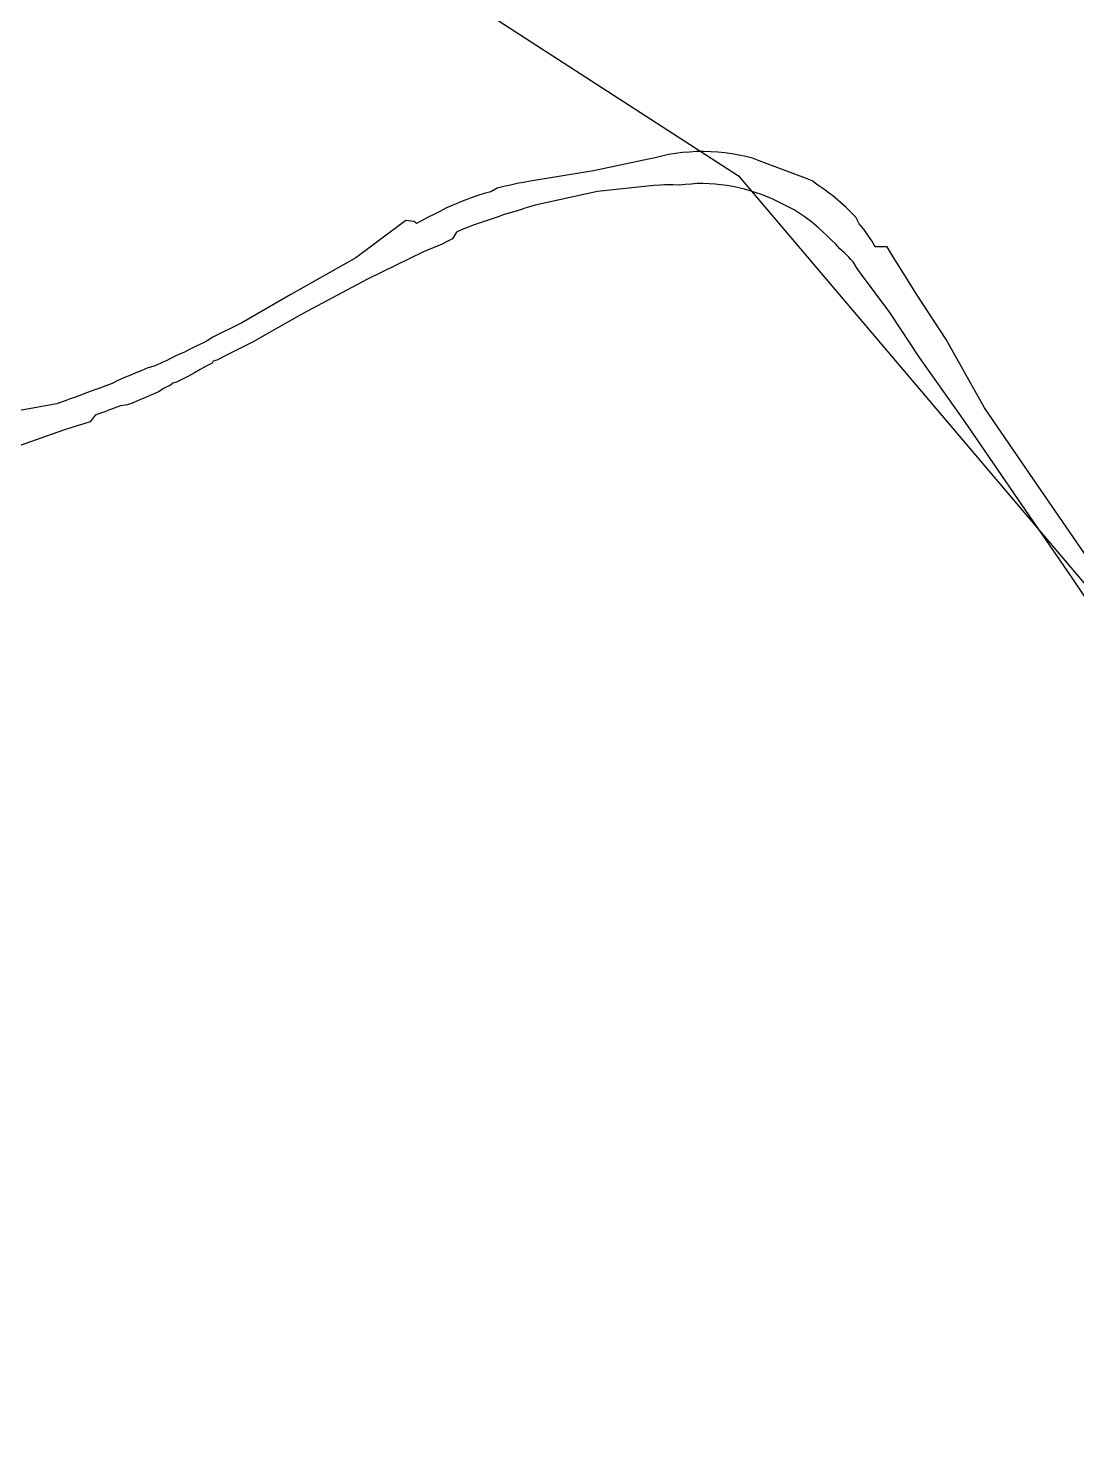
# Model space of a CAD drawing. Extents: x 543427 to 1094619, y 1843191 to 3687312.
# Drawn here: x 1092298.2 to 1092613.9, y 3684931.3 to 3685353.9 of the extents above; entities that cross this region are included whole.
import ezdxf

# ---------------------------------------------------------------- set-up
doc = ezdxf.new("R2010")
doc.units = 0
for name, color, linetype in [('GPMB', 7, 'Continuous'), ('SanNen', 7, 'Continuous'), ('Tuyen 6 Duongbao 3D', 7, 'Continuous')]:
    doc.layers.add(name, color=color, linetype=linetype)

# ---------------------------------------------------------------- blocks, each defined once
blk = doc.blocks.new('1')
at = {"layer": 'GPMB'}
for p, q in [((5468.7745, 18423.6647), (5468.7533, 18423.6626)), ((5468.7745, 18423.6647), (5468.7533, 18423.6626)), ((5468.7958, 18423.6646), (5468.7745, 18423.6647)), ((5468.7958, 18423.6646), (5468.7745, 18423.6647)), ((5468.817, 18423.6639), (5468.7958, 18423.6646)), ((5468.817, 18423.6639), (5468.7958, 18423.6646)), ((5468.6302, 18423.6411), (5468.464, 18423.6062)), ((5468.6302, 18423.6411), (5468.464, 18423.6062)), ((5468.6496, 18423.646), (5468.6302, 18423.6411)), ((5468.6496, 18423.646), (5468.6302, 18423.6411)), ((5468.6615, 18423.649), (5468.6496, 18423.646)), ((5468.6615, 18423.649), (5468.6496, 18423.646)), ((5468.6695, 18423.6509), (5468.6615, 18423.649)), ((5468.6695, 18423.6509), (5468.6615, 18423.649)), ((5468.6902, 18423.6553), (5468.6695, 18423.6509)), ((5468.6902, 18423.6553), (5468.6695, 18423.6509)), ((5468.7111, 18423.6591), (5468.6902, 18423.6553)), ((5468.7111, 18423.6591), (5468.6902, 18423.6553)), ((5468.7322, 18423.6613), (5468.7111, 18423.6591)), ((5468.7322, 18423.6613), (5468.7111, 18423.6591)), ((5468.7533, 18423.6626), (5468.7322, 18423.6613)), ((5468.7533, 18423.6626), (5468.7322, 18423.6613)), ((5468.8382, 18423.6624), (5468.817, 18423.6639)), ((5468.8382, 18423.6624), (5468.817, 18423.6639)), ((5468.8594, 18423.6603), (5468.8382, 18423.6624)), ((5468.8594, 18423.6603), (5468.8382, 18423.6624)), ((5468.8805, 18423.6574), (5468.8594, 18423.6603)), ((5468.8805, 18423.6574), (5468.8594, 18423.6603)), ((5468.8869, 18423.6564), (5468.8805, 18423.6574)), ((5468.8869, 18423.6564), (5468.8805, 18423.6574)), ((5468.9014, 18423.6538), (5468.8869, 18423.6564)), ((5468.9014, 18423.6538), (5468.8869, 18423.6564)), ((5468.9223, 18423.6496), (5468.9014, 18423.6538)), ((5468.9223, 18423.6496), (5468.9014, 18423.6538)), ((5468.9429, 18423.6446), (5468.9223, 18423.6496)), ((5468.9429, 18423.6446), (5468.9223, 18423.6496)), ((5468.9626, 18423.6362), (5468.9429, 18423.6446)), ((5468.9626, 18423.6362), (5468.9429, 18423.6446)), ((5469.1022, 18423.5846), (5468.9626, 18423.6362)), ((5469.1022, 18423.5846), (5468.9626, 18423.6362)), ((5468.464, 18423.6062), (5468.2741, 18423.5757)), ((5468.464, 18423.6062), (5468.2741, 18423.5757)), ((5469.122, 18423.5759), (5469.1022, 18423.5846)), ((5469.122, 18423.5759), (5469.1022, 18423.5846)), ((5468.1356, 18423.5378), (5468.1158, 18423.5318)), ((5468.1356, 18423.5378), (5468.1158, 18423.5318)), ((5468.1554, 18423.5437), (5468.1356, 18423.5378)), ((5468.1554, 18423.5437), (5468.1356, 18423.5378)), ((5468.174, 18423.5538), (5468.1554, 18423.5437)), ((5468.174, 18423.5538), (5468.1554, 18423.5437)), ((5468.1941, 18423.5589), (5468.174, 18423.5538)), ((5468.1941, 18423.5589), (5468.174, 18423.5538)), ((5468.2143, 18423.5636), (5468.1941, 18423.5589)), ((5468.2143, 18423.5636), (5468.1941, 18423.5589)), ((5468.2346, 18423.5679), (5468.2143, 18423.5636)), ((5468.2346, 18423.5679), (5468.2143, 18423.5636)), ((5468.2397, 18423.5689), (5468.2346, 18423.5679)), ((5468.2397, 18423.5689), (5468.2346, 18423.5679)), ((5468.2544, 18423.5718), (5468.2397, 18423.5689)), ((5468.2544, 18423.5718), (5468.2397, 18423.5689)), ((5468.2741, 18423.5757), (5468.2544, 18423.5718)), ((5468.2741, 18423.5757), (5468.2544, 18423.5718)), ((5468.4762, 18423.5443), (5468.2883, 18423.5034)), ((5468.4762, 18423.5443), (5468.2883, 18423.5034)), ((5468.4762, 18423.5443), (5468.2883, 18423.5034)), ((5468.6456, 18423.5626), (5468.4762, 18423.5443)), ((5468.6456, 18423.5626), (5468.4762, 18423.5443)), ((5468.6456, 18423.5626), (5468.4762, 18423.5443)), ((5468.6658, 18423.5635), (5468.6456, 18423.5626)), ((5468.6658, 18423.5635), (5468.6456, 18423.5626)), ((5468.6658, 18423.5635), (5468.6456, 18423.5626)), ((5468.6782, 18423.5641), (5468.6658, 18423.5635)), ((5468.6782, 18423.5641), (5468.6658, 18423.5635)), ((5468.6782, 18423.5641), (5468.6658, 18423.5635)), ((5468.6854, 18423.5642), (5468.6782, 18423.5641)), ((5468.6854, 18423.5642), (5468.6782, 18423.5641)), ((5468.6854, 18423.5642), (5468.6782, 18423.5641)), ((5468.7038, 18423.5643), (5468.6854, 18423.5642)), ((5468.7038, 18423.5643), (5468.6854, 18423.5642)), ((5468.7038, 18423.5643), (5468.6854, 18423.5642)), ((5468.7221, 18423.5636), (5468.7038, 18423.5643)), ((5468.7221, 18423.5636), (5468.7038, 18423.5643)), ((5468.7221, 18423.5636), (5468.7038, 18423.5643)), ((5468.74, 18423.5651), (5468.7221, 18423.5636)), ((5468.74, 18423.5651), (5468.7221, 18423.5636)), ((5468.74, 18423.5651), (5468.7221, 18423.5636)), ((5468.758, 18423.5662), (5468.74, 18423.5651)), ((5468.758, 18423.5662), (5468.74, 18423.5651)), ((5468.758, 18423.5662), (5468.74, 18423.5651)), ((5468.7759, 18423.5685), (5468.758, 18423.5662)), ((5468.7759, 18423.5685), (5468.758, 18423.5662)), ((5468.7759, 18423.5685), (5468.758, 18423.5662)), ((5468.794, 18423.5684), (5468.7759, 18423.5685)), ((5468.794, 18423.5684), (5468.7759, 18423.5685)), ((5468.794, 18423.5684), (5468.7759, 18423.5685)), ((5468.812, 18423.5678), (5468.794, 18423.5684)), ((5468.812, 18423.5678), (5468.794, 18423.5684)), ((5468.812, 18423.5678), (5468.794, 18423.5684)), ((5468.8301, 18423.5666), (5468.812, 18423.5678)), ((5468.8301, 18423.5666), (5468.812, 18423.5678)), ((5468.8301, 18423.5666), (5468.812, 18423.5678)), ((5468.848, 18423.5647), (5468.8301, 18423.5666)), ((5468.848, 18423.5647), (5468.8301, 18423.5666)), ((5468.848, 18423.5647), (5468.8301, 18423.5666)), ((5468.8659, 18423.5623), (5468.848, 18423.5647)), ((5468.8659, 18423.5623), (5468.848, 18423.5647)), ((5468.8659, 18423.5623), (5468.848, 18423.5647)), ((5468.8713, 18423.5614), (5468.8659, 18423.5623)), ((5468.8713, 18423.5614), (5468.8659, 18423.5623)), ((5468.8713, 18423.5614), (5468.8659, 18423.5623)), ((5468.8837, 18423.5593), (5468.8713, 18423.5614)), ((5468.8837, 18423.5593), (5468.8713, 18423.5614)), ((5468.8837, 18423.5593), (5468.8713, 18423.5614)), ((5468.9014, 18423.5556), (5468.8837, 18423.5593)), ((5468.9014, 18423.5556), (5468.8837, 18423.5593)), ((5468.9014, 18423.5556), (5468.8837, 18423.5593)), ((5468.919, 18423.5514), (5468.9014, 18423.5556)), ((5468.919, 18423.5514), (5468.9014, 18423.5556)), ((5468.919, 18423.5514), (5468.9014, 18423.5556)), ((5468.9362, 18423.5461), (5468.919, 18423.5514)), ((5468.9362, 18423.5461), (5468.919, 18423.5514)), ((5468.9362, 18423.5461), (5468.919, 18423.5514)), ((5468.9534, 18423.5407), (5468.9362, 18423.5461)), ((5468.9534, 18423.5407), (5468.9362, 18423.5461)), ((5468.9534, 18423.5407), (5468.9362, 18423.5461)), ((5468.9704, 18423.5348), (5468.9534, 18423.5407)), ((5468.9704, 18423.5348), (5468.9534, 18423.5407)), ((5468.9704, 18423.5348), (5468.9534, 18423.5407)), ((5469.1395, 18423.5634), (5469.122, 18423.5759)), ((5469.1395, 18423.5634), (5469.122, 18423.5759)), ((5469.1572, 18423.5513), (5469.1395, 18423.5634)), ((5469.1572, 18423.5513), (5469.1395, 18423.5634)), ((5469.1745, 18423.5386), (5469.1572, 18423.5513)), ((5469.1745, 18423.5386), (5469.1572, 18423.5513)), ((5469.1831, 18423.5319), (5469.1745, 18423.5386)), ((5469.1831, 18423.5319), (5469.1745, 18423.5386)), ((5468.0386, 18423.5025), (5468.0197, 18423.4943)), ((5468.0386, 18423.5025), (5468.0197, 18423.4943)), ((5468.0577, 18423.5103), (5468.0386, 18423.5025)), ((5468.0577, 18423.5103), (5468.0386, 18423.5025)), ((5468.077, 18423.5178), (5468.0577, 18423.5103)), ((5468.077, 18423.5178), (5468.0577, 18423.5103)), ((5468.081, 18423.5193), (5468.077, 18423.5178)), ((5468.081, 18423.5193), (5468.077, 18423.5178)), ((5468.0964, 18423.5248), (5468.081, 18423.5193)), ((5468.0964, 18423.5248), (5468.081, 18423.5193)), ((5468.1158, 18423.5318), (5468.0964, 18423.5248)), ((5468.1158, 18423.5318), (5468.0964, 18423.5248)), ((5468.2691, 18423.4973), (5468.2547, 18423.4928)), ((5468.2691, 18423.4973), (5468.2547, 18423.4928)), ((5468.2691, 18423.4973), (5468.2547, 18423.4928)), ((5468.2883, 18423.5034), (5468.2691, 18423.4973)), ((5468.2883, 18423.5034), (5468.2691, 18423.4973)), ((5468.2883, 18423.5034), (5468.2691, 18423.4973)), ((5468.9873, 18423.5283), (5468.9704, 18423.5348)), ((5468.9873, 18423.5283), (5468.9704, 18423.5348)), ((5468.9873, 18423.5283), (5468.9704, 18423.5348)), ((5468.9882, 18423.5279), (5468.9873, 18423.5283)), ((5468.9882, 18423.5279), (5468.9873, 18423.5283)), ((5468.9882, 18423.5279), (5468.9873, 18423.5283)), ((5469.0039, 18423.5212), (5468.9882, 18423.5279)), ((5469.0039, 18423.5212), (5468.9882, 18423.5279)), ((5469.0039, 18423.5212), (5468.9882, 18423.5279)), ((5469.0202, 18423.5136), (5469.0039, 18423.5212)), ((5469.0202, 18423.5136), (5469.0039, 18423.5212)), ((5469.0202, 18423.5136), (5469.0039, 18423.5212)), ((5469.0363, 18423.5055), (5469.0202, 18423.5136)), ((5469.0363, 18423.5055), (5469.0202, 18423.5136)), ((5469.0363, 18423.5055), (5469.0202, 18423.5136)), ((5469.0521, 18423.4968), (5469.0363, 18423.5055)), ((5469.0521, 18423.4968), (5469.0363, 18423.5055)), ((5469.0521, 18423.4968), (5469.0363, 18423.5055)), ((5469.0684, 18423.4888), (5469.0521, 18423.4968)), ((5469.0684, 18423.4888), (5469.0521, 18423.4968)), ((5469.0684, 18423.4888), (5469.0521, 18423.4968)), ((5469.1913, 18423.5253), (5469.1831, 18423.5319)), ((5469.1913, 18423.5253), (5469.1831, 18423.5319)), ((5469.2077, 18423.5114), (5469.1913, 18423.5253)), ((5469.2077, 18423.5114), (5469.1913, 18423.5253)), ((5469.2236, 18423.497), (5469.2077, 18423.5114)), ((5469.2236, 18423.497), (5469.2077, 18423.5114)), ((5469.239, 18423.4821), (5469.2236, 18423.497)), ((5469.239, 18423.4821), (5469.2236, 18423.497)), ((5467.8993, 18423.4573), (5467.7485, 18423.3441)), ((5467.8993, 18423.4573), (5467.7485, 18423.3441)), ((5467.9245, 18423.4535), (5467.8993, 18423.4573)), ((5467.9245, 18423.4535), (5467.8993, 18423.4573)), ((5467.9316, 18423.4474), (5467.9245, 18423.4535)), ((5467.9316, 18423.4474), (5467.9245, 18423.4535)), ((5467.9467, 18423.4558), (5467.9316, 18423.4474)), ((5467.9467, 18423.4558), (5467.9316, 18423.4474)), ((5467.9649, 18423.4655), (5467.9467, 18423.4558)), ((5467.9649, 18423.4655), (5467.9467, 18423.4558)), ((5467.9833, 18423.4748), (5467.9649, 18423.4655)), ((5467.9833, 18423.4748), (5467.9649, 18423.4655)), ((5468.0018, 18423.4838), (5467.9833, 18423.4748)), ((5468.0018, 18423.4838), (5467.9833, 18423.4748)), ((5468.0197, 18423.4943), (5468.0018, 18423.4838)), ((5468.0197, 18423.4943), (5468.0018, 18423.4838)), ((5468.1408, 18423.4562), (5468.1228, 18423.4501)), ((5468.1408, 18423.4562), (5468.1228, 18423.4501)), ((5468.1408, 18423.4562), (5468.1228, 18423.4501)), ((5468.1589, 18423.462), (5468.1408, 18423.4562)), ((5468.1589, 18423.462), (5468.1408, 18423.4562)), ((5468.1589, 18423.462), (5468.1408, 18423.4562)), ((5468.1772, 18423.4675), (5468.1589, 18423.462)), ((5468.1772, 18423.4675), (5468.1589, 18423.462)), ((5468.1772, 18423.4675), (5468.1589, 18423.462)), ((5468.195, 18423.4749), (5468.1772, 18423.4675)), ((5468.195, 18423.4749), (5468.1772, 18423.4675)), ((5468.195, 18423.4749), (5468.1772, 18423.4675)), ((5468.2135, 18423.4796), (5468.195, 18423.4749)), ((5468.2135, 18423.4796), (5468.195, 18423.4749)), ((5468.2135, 18423.4796), (5468.195, 18423.4749)), ((5468.2318, 18423.485), (5468.2135, 18423.4796)), ((5468.2318, 18423.485), (5468.2135, 18423.4796)), ((5468.2318, 18423.485), (5468.2135, 18423.4796)), ((5468.2501, 18423.4913), (5468.2318, 18423.485)), ((5468.2501, 18423.4913), (5468.2318, 18423.485)), ((5468.2501, 18423.4913), (5468.2318, 18423.485)), ((5468.2547, 18423.4928), (5468.2501, 18423.4913)), ((5468.2547, 18423.4928), (5468.2501, 18423.4913)), ((5468.2547, 18423.4928), (5468.2501, 18423.4913)), ((5469.0836, 18423.4791), (5469.0684, 18423.4888)), ((5469.0836, 18423.4791), (5469.0684, 18423.4888)), ((5469.0836, 18423.4791), (5469.0684, 18423.4888)), ((5469.0985, 18423.4689), (5469.0836, 18423.4791)), ((5469.0985, 18423.4689), (5469.0836, 18423.4791)), ((5469.0985, 18423.4689), (5469.0836, 18423.4791)), ((5469.1131, 18423.4581), (5469.0985, 18423.4689)), ((5469.1131, 18423.4581), (5469.0985, 18423.4689)), ((5469.1131, 18423.4581), (5469.0985, 18423.4689)), ((5469.1204, 18423.4525), (5469.1131, 18423.4581)), ((5469.1204, 18423.4525), (5469.1131, 18423.4581)), ((5469.1204, 18423.4525), (5469.1131, 18423.4581)), ((5469.254, 18423.4667), (5469.239, 18423.4821)), ((5469.254, 18423.4667), (5469.239, 18423.4821)), ((5469.2637, 18423.4467), (5469.254, 18423.4667)), ((5469.2637, 18423.4467), (5469.254, 18423.4667)), ((5468.052, 18423.4219), (5468.0403, 18423.4018)), ((5468.052, 18423.4219), (5468.0403, 18423.4018)), ((5468.052, 18423.4219), (5468.0403, 18423.4018)), ((5468.0694, 18423.4294), (5468.052, 18423.4219)), ((5468.0694, 18423.4294), (5468.052, 18423.4219)), ((5468.0694, 18423.4294), (5468.052, 18423.4219)), ((5468.0871, 18423.4367), (5468.0694, 18423.4294)), ((5468.0871, 18423.4367), (5468.0694, 18423.4294)), ((5468.0871, 18423.4367), (5468.0694, 18423.4294)), ((5468.1049, 18423.4436), (5468.0871, 18423.4367)), ((5468.1049, 18423.4436), (5468.0871, 18423.4367)), ((5468.1049, 18423.4436), (5468.0871, 18423.4367)), ((5468.1085, 18423.4449), (5468.1049, 18423.4436)), ((5468.1085, 18423.4449), (5468.1049, 18423.4436)), ((5468.1085, 18423.4449), (5468.1049, 18423.4436)), ((5468.1228, 18423.4501), (5468.1085, 18423.4449)), ((5468.1228, 18423.4501), (5468.1085, 18423.4449)), ((5468.1228, 18423.4501), (5468.1085, 18423.4449)), ((5469.1273, 18423.4469), (5469.1204, 18423.4525)), ((5469.1273, 18423.4469), (5469.1204, 18423.4525)), ((5469.1273, 18423.4469), (5469.1204, 18423.4525)), ((5469.1411, 18423.4352), (5469.1273, 18423.4469)), ((5469.1411, 18423.4352), (5469.1273, 18423.4469)), ((5469.1411, 18423.4352), (5469.1273, 18423.4469)), ((5469.1545, 18423.4231), (5469.1411, 18423.4352)), ((5469.1545, 18423.4231), (5469.1411, 18423.4352)), ((5469.1545, 18423.4231), (5469.1411, 18423.4352)), ((5469.1675, 18423.4105), (5469.1545, 18423.4231)), ((5469.1675, 18423.4105), (5469.1545, 18423.4231)), ((5469.1675, 18423.4105), (5469.1545, 18423.4231)), ((5469.1801, 18423.3975), (5469.1675, 18423.4105)), ((5469.1801, 18423.3975), (5469.1675, 18423.4105)), ((5469.1801, 18423.3975), (5469.1675, 18423.4105)), ((5469.2775, 18423.4305), (5469.2637, 18423.4467)), ((5469.2775, 18423.4305), (5469.2637, 18423.4467)), ((5469.2898, 18423.4132), (5469.2775, 18423.4305)), ((5469.2898, 18423.4132), (5469.2775, 18423.4305)), ((5469.3016, 18423.3956), (5469.2898, 18423.4132)), ((5469.3016, 18423.3956), (5469.2898, 18423.4132)), ((5467.9713, 18423.3708), (5467.9528, 18423.363)), ((5467.9713, 18423.3708), (5467.9528, 18423.363)), ((5467.9713, 18423.3708), (5467.9528, 18423.363)), ((5467.9743, 18423.3721), (5467.9713, 18423.3708)), ((5467.9743, 18423.3721), (5467.9713, 18423.3708)), ((5467.9743, 18423.3721), (5467.9713, 18423.3708)), ((5467.9891, 18423.3781), (5467.9743, 18423.3721)), ((5467.9891, 18423.3781), (5467.9743, 18423.3721)), ((5467.9891, 18423.3781), (5467.9743, 18423.3721)), ((5468.0067, 18423.3851), (5467.9891, 18423.3781)), ((5468.0067, 18423.3851), (5467.9891, 18423.3781)), ((5468.0067, 18423.3851), (5467.9891, 18423.3781)), ((5468.0234, 18423.3936), (5468.0067, 18423.3851)), ((5468.0234, 18423.3936), (5468.0067, 18423.3851)), ((5468.0234, 18423.3936), (5468.0067, 18423.3851)), ((5468.0403, 18423.4018), (5468.0234, 18423.3936)), ((5468.0403, 18423.4018), (5468.0234, 18423.3936)), ((5468.0403, 18423.4018), (5468.0234, 18423.3936)), ((5469.194, 18423.3857), (5469.1801, 18423.3975)), ((5469.194, 18423.3857), (5469.1801, 18423.3975)), ((5469.194, 18423.3857), (5469.1801, 18423.3975)), ((5469.2057, 18423.3718), (5469.194, 18423.3857)), ((5469.2057, 18423.3718), (5469.194, 18423.3857)), ((5469.2057, 18423.3718), (5469.194, 18423.3857)), ((5469.2193, 18423.3594), (5469.2057, 18423.3718)), ((5469.2193, 18423.3594), (5469.2057, 18423.3718)), ((5469.2193, 18423.3594), (5469.2057, 18423.3718)), ((5469.3073, 18423.3866), (5469.3016, 18423.3956)), ((5469.3073, 18423.3866), (5469.3016, 18423.3956)), ((5469.3125, 18423.3781), (5469.3073, 18423.3866)), ((5469.3125, 18423.3781), (5469.3073, 18423.3866)), ((5469.3478, 18423.378), (5469.3125, 18423.3781)), ((5469.3478, 18423.378), (5469.3125, 18423.3781)), ((5469.3581, 18423.3609), (5469.3478, 18423.378)), ((5469.3581, 18423.3609), (5469.3478, 18423.378)), ((5467.7485, 18423.3441), (5467.5531, 18423.2341)), ((5467.7485, 18423.3441), (5467.5531, 18423.2341)), ((5467.9528, 18423.363), (5467.7844, 18423.2807)), ((5467.9528, 18423.363), (5467.7844, 18423.2807)), ((5467.9528, 18423.363), (5467.7844, 18423.2807)), ((5469.2326, 18423.3464), (5469.2193, 18423.3594)), ((5469.2326, 18423.3464), (5469.2193, 18423.3594)), ((5469.2326, 18423.3464), (5469.2193, 18423.3594)), ((5469.2391, 18423.3397), (5469.2326, 18423.3464)), ((5469.2391, 18423.3397), (5469.2326, 18423.3464)), ((5469.2391, 18423.3397), (5469.2326, 18423.3464)), ((5469.246, 18423.3324), (5469.2391, 18423.3397)), ((5469.246, 18423.3324), (5469.2391, 18423.3397)), ((5469.246, 18423.3324), (5469.2391, 18423.3397)), ((5469.2563, 18423.3152), (5469.246, 18423.3324)), ((5469.2563, 18423.3152), (5469.246, 18423.3324)), ((5469.2563, 18423.3152), (5469.246, 18423.3324)), ((5469.4361, 18423.235), (5469.3581, 18423.3609)), ((5469.4361, 18423.235), (5469.3581, 18423.3609)), ((5469.2674, 18423.2985), (5469.2563, 18423.3152)), ((5469.2674, 18423.2985), (5469.2563, 18423.3152)), ((5469.2674, 18423.2985), (5469.2563, 18423.3152)), ((5469.3561, 18423.18), (5469.2674, 18423.2985)), ((5469.3561, 18423.18), (5469.2674, 18423.2985)), ((5469.3561, 18423.18), (5469.2674, 18423.2985)), ((5467.7844, 18423.2807), (5467.5865, 18423.1751)), ((5467.7844, 18423.2807), (5467.5865, 18423.1751)), ((5467.7844, 18423.2807), (5467.5865, 18423.1751)), ((5467.5531, 18423.2341), (5467.4054, 18423.1488)), ((5467.5531, 18423.2341), (5467.4054, 18423.1488)), ((5469.5256, 18423.0991), (5469.4361, 18423.235)), ((5469.5256, 18423.0991), (5469.4361, 18423.235)), ((5467.5865, 18423.1751), (5467.4383, 18423.0909)), ((5467.5865, 18423.1751), (5467.4383, 18423.0909)), ((5467.5865, 18423.1751), (5467.4383, 18423.0909)), ((5469.4455, 18423.0441), (5469.3561, 18423.18)), ((5469.4455, 18423.0441), (5469.3561, 18423.18)), ((5469.4455, 18423.0441), (5469.3561, 18423.18)), ((5467.4054, 18423.1488), (5467.3187, 18423.1052)), ((5467.4054, 18423.1488), (5467.3187, 18423.1052)), ((5467.2661, 18423.0772), (5467.2486, 18423.0683)), ((5467.2661, 18423.0772), (5467.2486, 18423.0683)), ((5467.2838, 18423.0857), (5467.2661, 18423.0772)), ((5467.2838, 18423.0857), (5467.2661, 18423.0772)), ((5467.2882, 18423.0879), (5467.2838, 18423.0857)), ((5467.2882, 18423.0879), (5467.2838, 18423.0857)), ((5467.3017, 18423.0946), (5467.2882, 18423.0879)), ((5467.3017, 18423.0946), (5467.2882, 18423.0879)), ((5467.3187, 18423.1052), (5467.3017, 18423.0946)), ((5467.3187, 18423.1052), (5467.3017, 18423.0946)), ((5467.4383, 18423.0909), (5467.3513, 18423.0476)), ((5467.4383, 18423.0909), (5467.3513, 18423.0476)), ((5467.4383, 18423.0909), (5467.3513, 18423.0476)), ((5469.6408, 18422.8925), (5469.5256, 18423.0991)), ((5469.6408, 18422.8925), (5469.5256, 18423.0991)), ((5467.1776, 18423.0348), (5467.1677, 18423.03)), ((5467.1776, 18423.0348), (5467.1677, 18423.03)), ((5467.1952, 18423.0434), (5467.1776, 18423.0348)), ((5467.1952, 18423.0434), (5467.1776, 18423.0348)), ((5467.2127, 18423.0523), (5467.1952, 18423.0434)), ((5467.2127, 18423.0523), (5467.1952, 18423.0434)), ((5467.2312, 18423.0591), (5467.2127, 18423.0523)), ((5467.2312, 18423.0591), (5467.2127, 18423.0523)), ((5467.2486, 18423.0683), (5467.2312, 18423.0591)), ((5467.2486, 18423.0683), (5467.2312, 18423.0591)), ((5467.3194, 18423.033), (5467.3165, 18423.0278)), ((5467.3194, 18423.033), (5467.3165, 18423.0278)), ((5467.3194, 18423.033), (5467.3165, 18423.0278)), ((5467.3339, 18423.0377), (5467.3194, 18423.033)), ((5467.3339, 18423.0377), (5467.3194, 18423.033)), ((5467.3339, 18423.0377), (5467.3194, 18423.033)), ((5467.3513, 18423.0476), (5467.3339, 18423.0377)), ((5467.3513, 18423.0476), (5467.3339, 18423.0377)), ((5467.3513, 18423.0476), (5467.3339, 18423.0377)), ((5469.5815, 18422.8517), (5469.4455, 18423.0441)), ((5469.5815, 18422.8517), (5469.4455, 18423.0441)), ((5469.5815, 18422.8517), (5469.4455, 18423.0441)), ((5467.0688, 18422.9902), (5467.0507, 18422.9828)), ((5467.0688, 18422.9902), (5467.0507, 18422.9828)), ((5467.0844, 18422.9968), (5467.0688, 18422.9902)), ((5467.0844, 18422.9968), (5467.0688, 18422.9902)), ((5467.0868, 18422.9978), (5467.0844, 18422.9968)), ((5467.0868, 18422.9978), (5467.0844, 18422.9968)), ((5467.1048, 18423.0056), (5467.0868, 18422.9978)), ((5467.1048, 18423.0056), (5467.0868, 18422.9978)), ((5467.1227, 18423.0135), (5467.1048, 18423.0056)), ((5467.1227, 18423.0135), (5467.1048, 18423.0056)), ((5467.1422, 18423.0179), (5467.1227, 18423.0135)), ((5467.1422, 18423.0179), (5467.1227, 18423.0135)), ((5467.1599, 18423.0263), (5467.1422, 18423.0179)), ((5467.1599, 18423.0263), (5467.1422, 18423.0179)), ((5467.1677, 18423.03), (5467.1599, 18423.0263)), ((5467.1677, 18423.03), (5467.1599, 18423.0263)), ((5467.2456, 18422.988), (5467.2275, 18422.9788)), ((5467.2456, 18422.988), (5467.2275, 18422.9788)), ((5467.2456, 18422.988), (5467.2275, 18422.9788)), ((5467.263, 18422.9987), (5467.2456, 18422.988)), ((5467.263, 18422.9987), (5467.2456, 18422.988)), ((5467.263, 18422.9987), (5467.2456, 18422.988)), ((5467.2809, 18423.0082), (5467.263, 18422.9987)), ((5467.2809, 18423.0082), (5467.263, 18422.9987)), ((5467.2809, 18423.0082), (5467.263, 18422.9987)), ((5467.2987, 18423.018), (5467.2809, 18423.0082)), ((5467.2987, 18423.018), (5467.2809, 18423.0082)), ((5467.2987, 18423.018), (5467.2809, 18423.0082)), ((5467.3165, 18423.0278), (5467.2987, 18423.018)), ((5467.3165, 18423.0278), (5467.2987, 18423.018)), ((5467.3165, 18423.0278), (5467.2987, 18423.018)), ((5466.96, 18422.9458), (5466.9415, 18422.9395)), ((5466.96, 18422.9458), (5466.9415, 18422.9395)), ((5466.9698, 18422.9492), (5466.96, 18422.9458)), ((5466.9698, 18422.9492), (5466.96, 18422.9458)), ((5466.9785, 18422.9523), (5466.9698, 18422.9492)), ((5466.9785, 18422.9523), (5466.9698, 18422.9492)), ((5466.9969, 18422.959), (5466.9785, 18422.9523)), ((5466.9969, 18422.959), (5466.9785, 18422.9523)), ((5467.0153, 18422.9659), (5466.9969, 18422.959)), ((5467.0153, 18422.9659), (5466.9969, 18422.959)), ((5467.0325, 18422.9756), (5467.0153, 18422.9659)), ((5467.0325, 18422.9756), (5467.0153, 18422.9659)), ((5467.0507, 18422.9828), (5467.0325, 18422.9756)), ((5467.0507, 18422.9828), (5467.0325, 18422.9756)), ((5467.1725, 18422.9524), (5467.1553, 18422.9412)), ((5467.1725, 18422.9524), (5467.1553, 18422.9412)), ((5467.1725, 18422.9524), (5467.1553, 18422.9412)), ((5467.1909, 18422.961), (5467.1725, 18422.9524)), ((5467.1909, 18422.961), (5467.1725, 18422.9524)), ((5467.1909, 18422.961), (5467.1725, 18422.9524)), ((5467.1981, 18422.9667), (5467.1909, 18422.961)), ((5467.1981, 18422.9667), (5467.1909, 18422.961)), ((5467.1981, 18422.9667), (5467.1909, 18422.961)), ((5467.2093, 18422.9698), (5467.1981, 18422.9667)), ((5467.2093, 18422.9698), (5467.1981, 18422.9667)), ((5467.2093, 18422.9698), (5467.1981, 18422.9667)), ((5467.2275, 18422.9788), (5467.2093, 18422.9698)), ((5467.2275, 18422.9788), (5467.2093, 18422.9698)), ((5467.2275, 18422.9788), (5467.2093, 18422.9698)), ((5466.8489, 18422.9051), (5466.664, 18422.8721)), ((5466.8489, 18422.9051), (5466.664, 18422.8721)), ((5466.8677, 18422.9119), (5466.8489, 18422.9051)), ((5466.8677, 18422.9119), (5466.8489, 18422.9051)), ((5466.8768, 18422.9151), (5466.8677, 18422.9119)), ((5466.8768, 18422.9151), (5466.8677, 18422.9119)), ((5466.8864, 18422.9186), (5466.8768, 18422.9151)), ((5466.8864, 18422.9186), (5466.8768, 18422.9151)), ((5466.9048, 18422.9255), (5466.8864, 18422.9186)), ((5466.9048, 18422.9255), (5466.8864, 18422.9186)), ((5466.9234, 18422.9317), (5466.9048, 18422.9255)), ((5466.9234, 18422.9317), (5466.9048, 18422.9255)), ((5466.9415, 18422.9395), (5466.9234, 18422.9317)), ((5466.9415, 18422.9395), (5466.9234, 18422.9317)), ((5467.0804, 18422.9092), (5467.0615, 18422.9017)), ((5467.0804, 18422.9092), (5467.0615, 18422.9017)), ((5467.0804, 18422.9092), (5467.0615, 18422.9017)), ((5467.0992, 18422.9169), (5467.0804, 18422.9092)), ((5467.0992, 18422.9169), (5467.0804, 18422.9092)), ((5467.0992, 18422.9169), (5467.0804, 18422.9092)), ((5467.1155, 18422.9237), (5467.0992, 18422.9169)), ((5467.1155, 18422.9237), (5467.0992, 18422.9169)), ((5467.1155, 18422.9237), (5467.0992, 18422.9169)), ((5467.118, 18422.9248), (5467.1155, 18422.9237)), ((5467.118, 18422.9248), (5467.1155, 18422.9237)), ((5467.118, 18422.9248), (5467.1155, 18422.9237)), ((5467.1367, 18422.9329), (5467.118, 18422.9248)), ((5467.1367, 18422.9329), (5467.118, 18422.9248)), ((5467.1367, 18422.9329), (5467.118, 18422.9248)), ((5467.1553, 18422.9412), (5467.1367, 18422.9329)), ((5467.1553, 18422.9412), (5467.1367, 18422.9329)), ((5467.1553, 18422.9412), (5467.1367, 18422.9329)), ((5466.9644, 18422.8712), (5466.9497, 18422.8506)), ((5466.9644, 18422.8712), (5466.9497, 18422.8506)), ((5466.9644, 18422.8712), (5466.9497, 18422.8506)), ((5466.9836, 18422.8777), (5466.9644, 18422.8712)), ((5466.9836, 18422.8777), (5466.9644, 18422.8712)), ((5466.9836, 18422.8777), (5466.9644, 18422.8712)), ((5466.9937, 18422.8812), (5466.9836, 18422.8777)), ((5466.9937, 18422.8812), (5466.9836, 18422.8777)), ((5466.9937, 18422.8812), (5466.9836, 18422.8777)), ((5467.0028, 18422.8845), (5466.9937, 18422.8812)), ((5467.0028, 18422.8845), (5466.9937, 18422.8812)), ((5467.0028, 18422.8845), (5466.9937, 18422.8812)), ((5467.0219, 18422.8914), (5467.0028, 18422.8845)), ((5467.0219, 18422.8914), (5467.0028, 18422.8845)), ((5467.0219, 18422.8914), (5467.0028, 18422.8845)), ((5467.0409, 18422.8985), (5467.0219, 18422.8914)), ((5467.0409, 18422.8985), (5467.0219, 18422.8914)), ((5467.0409, 18422.8985), (5467.0219, 18422.8914)), ((5467.0615, 18422.9017), (5467.0409, 18422.8985)), ((5467.0615, 18422.9017), (5467.0409, 18422.8985)), ((5467.0615, 18422.9017), (5467.0409, 18422.8985)), ((5469.814, 18422.6405), (5469.6408, 18422.8925)), ((5469.814, 18422.6405), (5469.6408, 18422.8925)), ((5466.8721, 18422.8269), (5466.6987, 18422.7657)), ((5466.8721, 18422.8269), (5466.6987, 18422.7657)), ((5466.8721, 18422.8269), (5466.6987, 18422.7657)), ((5466.8912, 18422.8326), (5466.8721, 18422.8269)), ((5466.8912, 18422.8326), (5466.8721, 18422.8269)), ((5466.8912, 18422.8326), (5466.8721, 18422.8269)), ((5466.9005, 18422.8353), (5466.8912, 18422.8326)), ((5466.9005, 18422.8353), (5466.8912, 18422.8326)), ((5466.9005, 18422.8353), (5466.8912, 18422.8326)), ((5466.9106, 18422.8384), (5466.9005, 18422.8353)), ((5466.9106, 18422.8384), (5466.9005, 18422.8353)), ((5466.9106, 18422.8384), (5466.9005, 18422.8353)), ((5466.9302, 18422.8444), (5466.9106, 18422.8384)), ((5466.9302, 18422.8444), (5466.9106, 18422.8384)), ((5466.9302, 18422.8444), (5466.9106, 18422.8384)), ((5466.9497, 18422.8506), (5466.9302, 18422.8444)), ((5466.9497, 18422.8506), (5466.9302, 18422.8444)), ((5466.9497, 18422.8506), (5466.9302, 18422.8444)), ((5469.7547, 18422.5997), (5469.5815, 18422.8517)), ((5469.7547, 18422.5997), (5469.5815, 18422.8517)), ((5469.7547, 18422.5997), (5469.5815, 18422.8517)), ((5469.9489, 18422.4443), (5469.814, 18422.6405)), ((5469.9489, 18422.4443), (5469.814, 18422.6405)), ((5469.8896, 18422.4035), (5469.7547, 18422.5997)), ((5469.8896, 18422.4035), (5469.7547, 18422.5997)), ((5469.8896, 18422.4035), (5469.7547, 18422.5997)), ((5469.9957, 18422.248), (5469.8896, 18422.4035)), ((5469.9957, 18422.248), (5469.8896, 18422.4035)), ((5469.9957, 18422.248), (5469.8896, 18422.4035))]:
    blk.add_line(p, q, dxfattribs=at)
at = {"layer": 'Tuyen 6 Duongbao 3D'}
blk.add_lwpolyline([(5445.6833, 18440.2054), (5447.1014, 18434.0159), (5452.6059, 18431.5805), (5456.0079, 18431.9275), (5468.9009, 18423.5915), (5472.5135, 18419.3319), (5476.0878, 18409.5887), (5481.0141, 18407.129), (5485.4109, 18410.5035), (5483.8171, 18414.6852), (5485.8508, 18419.3437), (5481.9308, 18422.0731), (5477.7881, 18426.8901), (5461.0829, 18433.3555), (5456.5649, 18433.2055), (5457.0949, 18436.4655), (5453.0649, 18439.6065), (5452.9609, 18436.6535), (5451.2409, 18436.5425), (5450.3979, 18440.9435)], close=True, dxfattribs=at)

msp = doc.modelspace()

# ---------------------------------------------------------------- block references
at = {"layer": 'SanNen', "xscale": 100, "yscale": 100}
msp.add_blockref('1', (545621.97, 1842950.32), dxfattribs=at)

doc.saveas('drawing.dxf')
